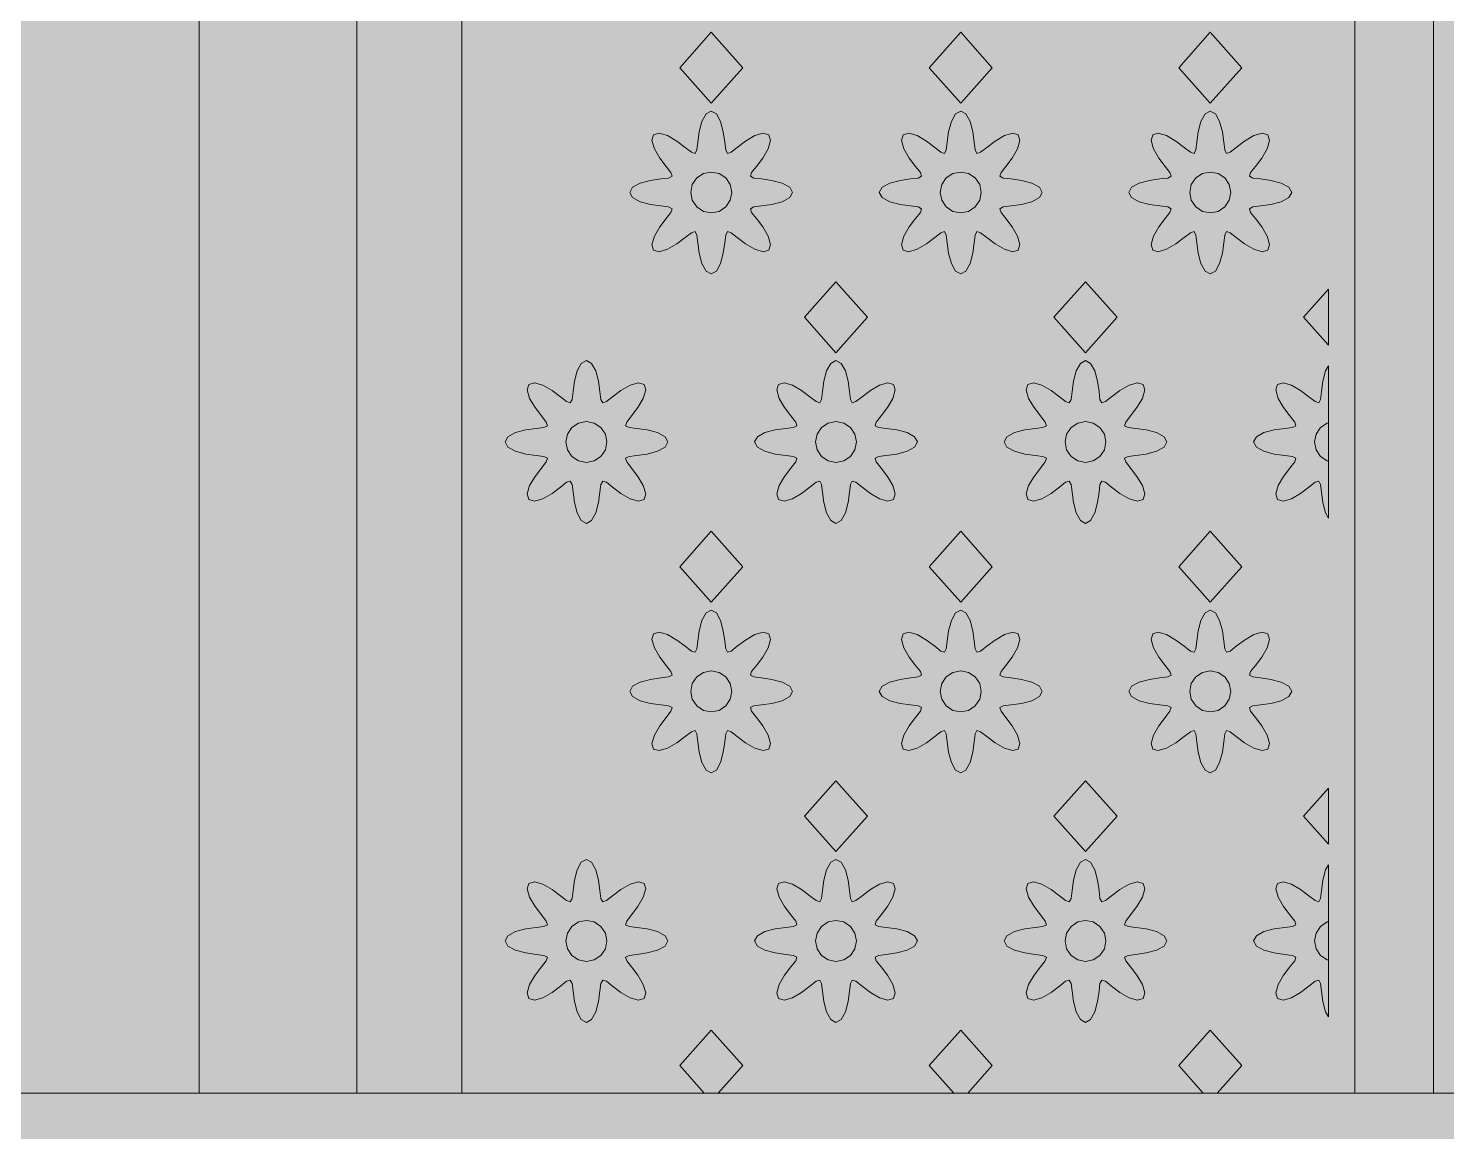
# Model space of a CAD drawing. Header units: millimetres. Extents: x -2000 to 16000, y -1200 to 12411.
# Drawn here: x 8695 to 9519, y 4451 to 5092 of the extents above; entities that cross this region are included whole.
import ezdxf

# ---------------------------------------------------------------- set-up
doc = ezdxf.new("R2010")
doc.units = ezdxf.units.MM
for name, color, linetype, lineweight, true_color in [('00_WHITE_BACKGROUND', 7, 'Continuous', 18, 0xffffff), ('01_STRUCTURE', 7, 'Continuous', 18, 0x000000), ('03_FRAMES_DOORS', 7, 'Continuous', 18, 0x000000), ('06_ORNAMENT', 7, 'Continuous', 18, 0x000000)]:
    doc.layers.add(name, color=color, linetype=linetype, lineweight=lineweight, true_color=true_color)

msp = doc.modelspace()

# ---------------------------------------------------------------- linework, layer by layer
at = {"layer": '00_WHITE_BACKGROUND', "lineweight": 18, "true_color": 0xffffff}
msp.add_solid([(-2000, -1200), (16000, -1200), (-2000, 12410.687), (16000, 12410.687)], dxfattribs=at)
at = {"layer": '01_STRUCTURE', "color": 7, "lineweight": 18, "true_color": 0x000000}
msp.add_lwpolyline([(8687.0229, 3618.3206), (8687.0229, 4473.2824), (8793.8931, 4473.2824)], dxfattribs=at)
at = {"layer": '03_FRAMES_DOORS', "color": 7, "lineweight": 18, "true_color": 0x000000}
for points in [[(9511.4504, 4473.2824), (9511.4504, 5496.1832), (9465.6489, 5496.1832), (9465.6489, 4473.2824)], [(8885.4962, 4473.2824), (8793.8931, 4473.2824), (8793.8931, 5358.7786), (8796.4427, 5382.3511), (8803.8473, 5405.0076)], [(9130.4427, 5404.5496), (9104.3359, 5391.4656), (9078.0458, 5376.7939), (9053.3588, 5361.2672), (9030.5496, 5344.9008), (9009.9084, 5327.6641), (8991.6947, 5309.5878), (8976.1679, 5290.6412), (8963.6336, 5270.8244), (8954.3359, 5250.1374), (8948.5496, 5228.5649), (8946.5649, 5206.1069), (8946.5649, 4473.2824)], [(8885.4962, 5267.1756), (8885.4962, 4473.2824)], [(8885.4962, 4473.2824), (8946.5649, 4473.2824)], [(8946.5649, 4473.2824), (9087.5725, 4473.2824), (9095.6336, 4473.2824), (9232.6107, 4473.2824), (9240.6718, 4473.2824), (9377.6489, 4473.2824), (9385.7099, 4473.2824), (9465.6489, 4473.2824)], [(9465.6489, 4473.2824), (9511.4504, 4473.2824)], [(9511.4504, 4473.2824), (9526.7176, 4473.2824), (9530.7481, 4473.2824), (9667.7252, 4473.2824), (9675.7863, 4473.2824), (9812.7634, 4473.2824), (9820.8244, 4473.2824), (9957.8015, 4473.2824), (9965.8626, 4473.2824), (10030.5344, 4473.2824)]]:
    msp.add_lwpolyline(points, dxfattribs=at)
at = {"layer": '06_ORNAMENT', "color": 7, "lineweight": 18, "true_color": 0x000000}
for points in [[(9073.2824, 5069.5115), (9091.6031, 5048.9008), (9109.9237, 5069.5115), (9091.6031, 5090.1221)], [(9218.3206, 5069.5115), (9236.6412, 5048.9008), (9254.9618, 5069.5115), (9236.6412, 5090.1221)], [(9363.3588, 5069.5115), (9381.6794, 5048.9008), (9400, 5069.5115), (9381.6794, 5090.1221)], [(9044.2748, 4996.9924), (9045.8931, 4994), (9050.3053, 4991.5573), (9056.3206, 4989.9847), (9062.3511, 4989.1603), (9066.855, 4988.5954), (9068.8702, 4987.5725), (9068.1679, 4985.4351), (9065.374, 4981.8473), (9061.6947, 4977.0076), (9058.5649, 4971.6489), (9057.1603, 4966.7939), (9058.1374, 4963.5267), (9061.4046, 4962.5649), (9066.2443, 4963.9542), (9071.6183, 4967.084), (9076.458, 4970.7634), (9080.0458, 4973.5573), (9082.1832, 4974.2595), (9083.2061, 4972.2595), (9083.771, 4967.7405), (9084.5802, 4961.7252), (9086.1679, 4955.7099), (9088.6107, 4951.2824), (9091.6031, 4949.6641), (9094.5954, 4951.2824), (9097.0382, 4955.7099), (9098.626, 4961.7252), (9099.4504, 4967.7405), (9100, 4972.2595), (9101.0229, 4974.2595), (9103.1603, 4973.5573), (9106.7481, 4970.7634), (9111.5878, 4967.084), (9116.9618, 4963.9542), (9121.8015, 4962.5649), (9125.0687, 4963.5267), (9126.0458, 4966.7939), (9124.6412, 4971.6489), (9121.5115, 4977.0076), (9117.8321, 4981.8473), (9115.0382, 4985.4351), (9114.3359, 4987.5725), (9116.3511, 4988.5954), (9120.855, 4989.1603), (9126.8855, 4989.9847), (9132.9008, 4991.5573), (9137.313, 4994), (9138.9313, 4996.9924), (9137.313, 5000), (9132.9008, 5002.4275), (9126.8855, 5004.0153), (9120.855, 5004.8397), (9116.3511, 5005.4046), (9114.3359, 5006.4122), (9115.0382, 5008.5496), (9117.8321, 5012.1374), (9121.5115, 5016.9771), (9124.6412, 5022.3511), (9126.0458, 5027.2061), (9125.0687, 5030.458), (9121.8015, 5031.4351), (9116.9618, 5030.0458), (9111.5878, 5026.9008), (9106.7481, 5023.2366), (9103.1603, 5020.4427), (9101.0229, 5019.7405), (9100, 5021.7405), (9099.4504, 5026.2595), (9098.626, 5032.2748), (9097.0382, 5038.2901), (9094.5954, 5042.7023), (9091.6031, 5044.3206), (9088.6107, 5042.7023), (9086.1679, 5038.2901), (9084.5802, 5032.2748), (9083.771, 5026.2595), (9083.2061, 5021.7405), (9082.1832, 5019.7405), (9080.0458, 5020.4427), (9076.458, 5023.2366), (9071.6183, 5026.9008), (9066.2443, 5030.0458), (9061.4046, 5031.4351), (9058.1374, 5030.458), (9057.1603, 5027.2061), (9058.5649, 5022.3511), (9061.6947, 5016.9771), (9065.374, 5012.1374), (9068.1679, 5008.5496), (9068.8702, 5006.4122), (9066.855, 5005.4046), (9062.3511, 5004.8397), (9056.3206, 5004.0153), (9050.3053, 5002.4275), (9045.8931, 5000)], [(9189.313, 4996.9924), (9190.9313, 4994), (9195.3435, 4991.5573), (9201.3588, 4989.9847), (9207.3893, 4989.1603), (9211.8931, 4988.5954), (9213.9084, 4987.5725), (9213.2061, 4985.4351), (9210.4122, 4981.8473), (9206.7328, 4977.0076), (9203.6031, 4971.6489), (9202.1985, 4966.7939), (9203.1756, 4963.5267), (9206.4427, 4962.5649), (9211.2824, 4963.9542), (9216.6565, 4967.084), (9221.4962, 4970.7634), (9225.084, 4973.5573), (9227.2214, 4974.2595), (9228.2443, 4972.2595), (9228.8092, 4967.7405), (9229.6183, 4961.7252), (9231.2061, 4955.7099), (9233.6489, 4951.2824), (9236.6412, 4949.6641), (9239.6336, 4951.2824), (9242.0763, 4955.7099), (9243.6641, 4961.7252), (9244.4885, 4967.7405), (9245.0382, 4972.2595), (9246.0611, 4974.2595), (9248.1985, 4973.5573), (9251.7863, 4970.7634), (9256.626, 4967.084), (9262, 4963.9542), (9266.8397, 4962.5649), (9270.1069, 4963.5267), (9271.084, 4966.7939), (9269.6794, 4971.6489), (9266.5496, 4977.0076), (9262.8702, 4981.8473), (9260.0763, 4985.4351), (9259.374, 4987.5725), (9261.3893, 4988.5954), (9265.8931, 4989.1603), (9271.9237, 4989.9847), (9277.9389, 4991.5573), (9282.3511, 4994), (9283.9695, 4996.9924), (9282.3511, 5000), (9277.9389, 5002.4275), (9271.9237, 5004.0153), (9265.8931, 5004.8397), (9261.3893, 5005.4046), (9259.374, 5006.4122), (9260.0763, 5008.5496), (9262.8702, 5012.1374), (9266.5496, 5016.9771), (9269.6794, 5022.3511), (9271.084, 5027.2061), (9270.1069, 5030.458), (9266.8397, 5031.4351), (9262, 5030.0458), (9256.626, 5026.9008), (9251.7863, 5023.2366), (9248.1985, 5020.4427), (9246.0611, 5019.7405), (9245.0382, 5021.7405), (9244.4885, 5026.2595), (9243.6641, 5032.2748), (9242.0763, 5038.2901), (9239.6336, 5042.7023), (9236.6412, 5044.3206), (9233.6489, 5042.7023), (9231.2061, 5038.2901), (9229.6183, 5032.2748), (9228.8092, 5026.2595), (9228.2443, 5021.7405), (9227.2214, 5019.7405), (9225.084, 5020.4427), (9221.4962, 5023.2366), (9216.6565, 5026.9008), (9211.2824, 5030.0458), (9206.4427, 5031.4351), (9203.1756, 5030.458), (9202.1985, 5027.2061), (9203.6031, 5022.3511), (9206.7328, 5016.9771), (9210.4122, 5012.1374), (9213.2061, 5008.5496), (9213.9084, 5006.4122), (9211.8931, 5005.4046), (9207.3893, 5004.8397), (9201.3588, 5004.0153), (9195.3435, 5002.4275), (9190.9313, 5000)], [(9334.3511, 4996.9924), (9335.9695, 4994), (9340.3817, 4991.5573), (9346.3969, 4989.9847), (9352.4275, 4989.1603), (9356.9313, 4988.5954), (9358.9466, 4987.5725), (9358.2443, 4985.4351), (9355.4504, 4981.8473), (9351.771, 4977.0076), (9348.6412, 4971.6489), (9347.2366, 4966.7939), (9348.2137, 4963.5267), (9351.4809, 4962.5649), (9356.3206, 4963.9542), (9361.6947, 4967.084), (9366.5344, 4970.7634), (9370.1221, 4973.5573), (9372.2595, 4974.2595), (9373.2824, 4972.2595), (9373.8473, 4967.7405), (9374.6565, 4961.7252), (9376.2443, 4955.7099), (9378.687, 4951.2824), (9381.6794, 4949.6641), (9384.6718, 4951.2824), (9387.1145, 4955.7099), (9388.7023, 4961.7252), (9389.5267, 4967.7405), (9390.0763, 4972.2595), (9391.0992, 4974.2595), (9393.2366, 4973.5573), (9396.8244, 4970.7634), (9401.6641, 4967.084), (9407.0382, 4963.9542), (9411.8779, 4962.5649), (9415.145, 4963.5267), (9416.1221, 4966.7939), (9414.7176, 4971.6489), (9411.5878, 4977.0076), (9407.9084, 4981.8473), (9405.1145, 4985.4351), (9404.4122, 4987.5725), (9406.4275, 4988.5954), (9410.9313, 4989.1603), (9416.9618, 4989.9847), (9422.9771, 4991.5573), (9427.3893, 4994), (9429.0076, 4996.9924), (9427.3893, 5000), (9422.9771, 5002.4275), (9416.9618, 5004.0153), (9410.9313, 5004.8397), (9406.4275, 5005.4046), (9404.4122, 5006.4122), (9405.1145, 5008.5496), (9407.9084, 5012.1374), (9411.5878, 5016.9771), (9414.7176, 5022.3511), (9416.1221, 5027.2061), (9415.145, 5030.458), (9411.8779, 5031.4351), (9407.0382, 5030.0458), (9401.6641, 5026.9008), (9396.8244, 5023.2366), (9393.2366, 5020.4427), (9391.0992, 5019.7405), (9390.0763, 5021.7405), (9389.5267, 5026.2595), (9388.7023, 5032.2748), (9387.1145, 5038.2901), (9384.6718, 5042.7023), (9381.6794, 5044.3206), (9378.687, 5042.7023), (9376.2443, 5038.2901), (9374.6565, 5032.2748), (9373.8473, 5026.2595), (9373.2824, 5021.7405), (9372.2595, 5019.7405), (9370.1221, 5020.4427), (9366.5344, 5023.2366), (9361.6947, 5026.9008), (9356.3206, 5030.0458), (9351.4809, 5031.4351), (9348.2137, 5030.458), (9347.2366, 5027.2061), (9348.6412, 5022.3511), (9351.771, 5016.9771), (9355.4504, 5012.1374), (9358.2443, 5008.5496), (9358.9466, 5006.4122), (9356.9313, 5005.4046), (9352.4275, 5004.8397), (9346.3969, 5004.0153), (9340.3817, 5002.4275), (9335.9695, 5000)], [(9079.6947, 4996.9924), (9080.5954, 4992.4427), (9083.1756, 4988.5802), (9087.0534, 4986), (9091.6031, 4985.084), (9096.1527, 4986), (9100.0305, 4988.5802), (9102.6107, 4992.4427), (9103.5115, 4996.9924), (9102.6107, 5001.5573), (9100.0305, 5005.4198), (9096.1527, 5008), (9091.6031, 5008.9008), (9087.0534, 5008), (9083.1756, 5005.4198), (9080.5954, 5001.5573)], [(9224.7328, 4996.9924), (9225.6336, 4992.4427), (9228.2137, 4988.5802), (9232.0916, 4986), (9236.6412, 4985.084), (9241.1908, 4986), (9245.0687, 4988.5802), (9247.6489, 4992.4427), (9248.5496, 4996.9924), (9247.6489, 5001.5573), (9245.0687, 5005.4198), (9241.1908, 5008), (9236.6412, 5008.9008), (9232.0916, 5008), (9228.2137, 5005.4198), (9225.6336, 5001.5573)], [(9369.771, 4996.9924), (9370.6718, 4992.4427), (9373.2519, 4988.5802), (9377.1298, 4986), (9381.6794, 4985.084), (9386.229, 4986), (9390.1069, 4988.5802), (9392.687, 4992.4427), (9393.5878, 4996.9924), (9392.687, 5001.5573), (9390.1069, 5005.4198), (9386.229, 5008), (9381.6794, 5008.9008), (9377.1298, 5008), (9373.2519, 5005.4198), (9370.6718, 5001.5573)], [(9145.8015, 4924.4733), (9164.1221, 4903.8626), (9182.4427, 4924.4733), (9164.1221, 4945.084)], [(9290.8397, 4924.4733), (9309.1603, 4903.8626), (9327.4809, 4924.4733), (9309.1603, 4945.084)], [(9435.8779, 4924.4733), (9450.3817, 4908.1679), (9450.3817, 4940.7939)], [(8971.7557, 4851.9542), (8973.374, 4848.9618), (8977.7863, 4846.5191), (8983.8015, 4844.9466), (8989.8321, 4844.1221), (8994.3359, 4843.5573), (8996.3511, 4842.5344), (8995.6489, 4840.3969), (8992.855, 4836.8092), (8989.1756, 4831.9695), (8986.0458, 4826.6107), (8984.6412, 4821.7557), (8985.6183, 4818.4885), (8988.8855, 4817.5267), (8993.7252, 4818.916), (8999.0992, 4822.0458), (9003.9389, 4825.7252), (9007.5267, 4828.5191), (9009.6641, 4829.2214), (9010.687, 4827.2214), (9011.2519, 4822.7023), (9012.0611, 4816.687), (9013.6489, 4810.6718), (9016.0916, 4806.2443), (9019.084, 4804.626), (9022.0763, 4806.2443), (9024.5191, 4810.6718), (9026.1069, 4816.687), (9026.9313, 4822.7023), (9027.4809, 4827.2214), (9028.5038, 4829.2214), (9030.6412, 4828.5191), (9034.229, 4825.7252), (9039.0687, 4822.0458), (9044.4427, 4818.916), (9049.2824, 4817.5267), (9052.5496, 4818.4885), (9053.5267, 4821.7557), (9052.1221, 4826.6107), (9048.9924, 4831.9695), (9045.313, 4836.8092), (9042.5191, 4840.3969), (9041.8168, 4842.5344), (9043.8321, 4843.5573), (9048.3359, 4844.1221), (9054.3664, 4844.9466), (9060.3817, 4846.5191), (9064.7939, 4848.9618), (9066.4122, 4851.9542), (9064.7939, 4854.9618), (9060.3817, 4857.3893), (9054.3664, 4858.9771), (9048.3359, 4859.8015), (9043.8321, 4860.3664), (9041.8168, 4861.374), (9042.5191, 4863.5115), (9045.313, 4867.0992), (9048.9924, 4871.9389), (9052.1221, 4877.313), (9053.5267, 4882.1679), (9052.5496, 4885.4198), (9049.2824, 4886.3969), (9044.4427, 4885.0076), (9039.0687, 4881.8626), (9034.229, 4878.1985), (9030.6412, 4875.4046), (9028.5038, 4874.7023), (9027.4809, 4876.7023), (9026.9313, 4881.2214), (9026.1069, 4887.2366), (9024.5191, 4893.2519), (9022.0763, 4897.6641), (9019.084, 4899.2824), (9016.0916, 4897.6641), (9013.6489, 4893.2519), (9012.0611, 4887.2366), (9011.2519, 4881.2214), (9010.687, 4876.7023), (9009.6641, 4874.7023), (9007.5267, 4875.4046), (9003.9389, 4878.1985), (8999.0992, 4881.8626), (8993.7252, 4885.0076), (8988.8855, 4886.3969), (8985.6183, 4885.4198), (8984.6412, 4882.1679), (8986.0458, 4877.313), (8989.1756, 4871.9389), (8992.855, 4867.0992), (8995.6489, 4863.5115), (8996.3511, 4861.374), (8994.3359, 4860.3664), (8989.8321, 4859.8015), (8983.8015, 4858.9771), (8977.7863, 4857.3893), (8973.374, 4854.9618)], [(9116.7939, 4851.9542), (9118.4122, 4848.9618), (9122.8244, 4846.5191), (9128.8397, 4844.9466), (9134.8702, 4844.1221), (9139.374, 4843.5573), (9141.3893, 4842.5344), (9140.687, 4840.3969), (9137.8931, 4836.8092), (9134.2137, 4831.9695), (9131.084, 4826.6107), (9129.6794, 4821.7557), (9130.6565, 4818.4885), (9133.9237, 4817.5267), (9138.7634, 4818.916), (9144.1374, 4822.0458), (9148.9771, 4825.7252), (9152.5649, 4828.5191), (9154.7023, 4829.2214), (9155.7252, 4827.2214), (9156.2901, 4822.7023), (9157.0992, 4816.687), (9158.687, 4810.6718), (9161.1298, 4806.2443), (9164.1221, 4804.626), (9167.1145, 4806.2443), (9169.5573, 4810.6718), (9171.145, 4816.687), (9171.9695, 4822.7023), (9172.5191, 4827.2214), (9173.542, 4829.2214), (9175.6794, 4828.5191), (9179.2672, 4825.7252), (9184.1069, 4822.0458), (9189.4809, 4818.916), (9194.3206, 4817.5267), (9197.5878, 4818.4885), (9198.5649, 4821.7557), (9197.1603, 4826.6107), (9194.0305, 4831.9695), (9190.3511, 4836.8092), (9187.5573, 4840.3969), (9186.855, 4842.5344), (9188.8702, 4843.5573), (9193.374, 4844.1221), (9199.4046, 4844.9466), (9205.4198, 4846.5191), (9209.8321, 4848.9618), (9211.4504, 4851.9542), (9209.8321, 4854.9618), (9205.4198, 4857.3893), (9199.4046, 4858.9771), (9193.374, 4859.8015), (9188.8702, 4860.3664), (9186.855, 4861.374), (9187.5573, 4863.5115), (9190.3511, 4867.0992), (9194.0305, 4871.9389), (9197.1603, 4877.313), (9198.5649, 4882.1679), (9197.5878, 4885.4198), (9194.3206, 4886.3969), (9189.4809, 4885.0076), (9184.1069, 4881.8626), (9179.2672, 4878.1985), (9175.6794, 4875.4046), (9173.542, 4874.7023), (9172.5191, 4876.7023), (9171.9695, 4881.2214), (9171.145, 4887.2366), (9169.5573, 4893.2519), (9167.1145, 4897.6641), (9164.1221, 4899.2824), (9161.1298, 4897.6641), (9158.687, 4893.2519), (9157.0992, 4887.2366), (9156.2901, 4881.2214), (9155.7252, 4876.7023), (9154.7023, 4874.7023), (9152.5649, 4875.4046), (9148.9771, 4878.1985), (9144.1374, 4881.8626), (9138.7634, 4885.0076), (9133.9237, 4886.3969), (9130.6565, 4885.4198), (9129.6794, 4882.1679), (9131.084, 4877.313), (9134.2137, 4871.9389), (9137.8931, 4867.0992), (9140.687, 4863.5115), (9141.3893, 4861.374), (9139.374, 4860.3664), (9134.8702, 4859.8015), (9128.8397, 4858.9771), (9122.8244, 4857.3893), (9118.4122, 4854.9618)], [(9261.8321, 4851.9542), (9263.4504, 4848.9618), (9267.8626, 4846.5191), (9273.8779, 4844.9466), (9279.9084, 4844.1221), (9284.4122, 4843.5573), (9286.4275, 4842.5344), (9285.7252, 4840.3969), (9282.9313, 4836.8092), (9279.2519, 4831.9695), (9276.1221, 4826.6107), (9274.7176, 4821.7557), (9275.6947, 4818.4885), (9278.9618, 4817.5267), (9283.8015, 4818.916), (9289.1756, 4822.0458), (9294.0153, 4825.7252), (9297.6031, 4828.5191), (9299.7405, 4829.2214), (9300.7634, 4827.2214), (9301.3282, 4822.7023), (9302.1374, 4816.687), (9303.7252, 4810.6718), (9306.1679, 4806.2443), (9309.1603, 4804.626), (9312.1527, 4806.2443), (9314.5954, 4810.6718), (9316.1832, 4816.687), (9317.0076, 4822.7023), (9317.5573, 4827.2214), (9318.5802, 4829.2214), (9320.7176, 4828.5191), (9324.3053, 4825.7252), (9329.145, 4822.0458), (9334.5191, 4818.916), (9339.3588, 4817.5267), (9342.626, 4818.4885), (9343.6031, 4821.7557), (9342.1985, 4826.6107), (9339.0687, 4831.9695), (9335.3893, 4836.8092), (9332.5954, 4840.3969), (9331.8931, 4842.5344), (9333.9084, 4843.5573), (9338.4122, 4844.1221), (9344.4427, 4844.9466), (9350.458, 4846.5191), (9354.8702, 4848.9618), (9356.4885, 4851.9542), (9354.8702, 4854.9618), (9350.458, 4857.3893), (9344.4427, 4858.9771), (9338.4122, 4859.8015), (9333.9084, 4860.3664), (9331.8931, 4861.374), (9332.5954, 4863.5115), (9335.3893, 4867.0992), (9339.0687, 4871.9389), (9342.1985, 4877.313), (9343.6031, 4882.1679), (9342.626, 4885.4198), (9339.3588, 4886.3969), (9334.5191, 4885.0076), (9329.145, 4881.8626), (9324.3053, 4878.1985), (9320.7176, 4875.4046), (9318.5802, 4874.7023), (9317.5573, 4876.7023), (9317.0076, 4881.2214), (9316.1832, 4887.2366), (9314.5954, 4893.2519), (9312.1527, 4897.6641), (9309.1603, 4899.2824), (9306.1679, 4897.6641), (9303.7252, 4893.2519), (9302.1374, 4887.2366), (9301.3282, 4881.2214), (9300.7634, 4876.7023), (9299.7405, 4874.7023), (9297.6031, 4875.4046), (9294.0153, 4878.1985), (9289.1756, 4881.8626), (9283.8015, 4885.0076), (9278.9618, 4886.3969), (9275.6947, 4885.4198), (9274.7176, 4882.1679), (9276.1221, 4877.313), (9279.2519, 4871.9389), (9282.9313, 4867.0992), (9285.7252, 4863.5115), (9286.4275, 4861.374), (9284.4122, 4860.3664), (9279.9084, 4859.8015), (9273.8779, 4858.9771), (9267.8626, 4857.3893), (9263.4504, 4854.9618)], [(9007.1756, 4851.9542), (9008.0763, 4847.4046), (9010.6565, 4843.542), (9014.5344, 4840.9618), (9019.084, 4840.0458), (9023.6336, 4840.9618), (9027.5115, 4843.542), (9030.0916, 4847.4046), (9030.9924, 4851.9542), (9030.0916, 4856.5191), (9027.5115, 4860.3817), (9023.6336, 4862.9618), (9019.084, 4863.8626), (9014.5344, 4862.9618), (9010.6565, 4860.3817), (9008.0763, 4856.5191)], [(9152.2137, 4851.9542), (9153.1145, 4847.4046), (9155.6947, 4843.542), (9159.5725, 4840.9618), (9164.1221, 4840.0458), (9168.6718, 4840.9618), (9172.5496, 4843.542), (9175.1298, 4847.4046), (9176.0305, 4851.9542), (9175.1298, 4856.5191), (9172.5496, 4860.3817), (9168.6718, 4862.9618), (9164.1221, 4863.8626), (9159.5725, 4862.9618), (9155.6947, 4860.3817), (9153.1145, 4856.5191)], [(9297.2519, 4851.9542), (9298.1527, 4847.4046), (9300.7328, 4843.542), (9304.6107, 4840.9618), (9309.1603, 4840.0458), (9313.7099, 4840.9618), (9317.5878, 4843.542), (9320.1679, 4847.4046), (9321.0687, 4851.9542), (9320.1679, 4856.5191), (9317.5878, 4860.3817), (9313.7099, 4862.9618), (9309.1603, 4863.8626), (9304.6107, 4862.9618), (9300.7328, 4860.3817), (9298.1527, 4856.5191)], [(9073.2824, 4779.4351), (9091.6031, 4758.8244), (9109.9237, 4779.4351), (9091.6031, 4800.0458)], [(9218.3206, 4779.4351), (9236.6412, 4758.8244), (9254.9618, 4779.4351), (9236.6412, 4800.0458)], [(9363.3588, 4779.4351), (9381.6794, 4758.8244), (9400, 4779.4351), (9381.6794, 4800.0458)], [(9044.2748, 4706.916), (9045.8931, 4703.9237), (9050.3053, 4701.4809), (9056.3206, 4699.9084), (9062.3511, 4699.084), (9066.855, 4698.5191), (9068.8702, 4697.4962), (9068.1679, 4695.3588), (9065.374, 4691.771), (9061.6947, 4686.9313), (9058.5649, 4681.5725), (9057.1603, 4676.7176), (9058.1374, 4673.4504), (9061.4046, 4672.4885), (9066.2443, 4673.8779), (9071.6183, 4677.0076), (9076.458, 4680.687), (9080.0458, 4683.4809), (9082.1832, 4684.1832), (9083.2061, 4682.1832), (9083.771, 4677.6641), (9084.5802, 4671.6489), (9086.1679, 4665.6336), (9088.6107, 4661.2061), (9091.6031, 4659.5878), (9094.5954, 4661.2061), (9097.0382, 4665.6336), (9098.626, 4671.6489), (9099.4504, 4677.6641), (9100, 4682.1832), (9101.0229, 4684.1832), (9103.1603, 4683.4809), (9106.7481, 4680.687), (9111.5878, 4677.0076), (9116.9618, 4673.8779), (9121.8015, 4672.4885), (9125.0687, 4673.4504), (9126.0458, 4676.7176), (9124.6412, 4681.5725), (9121.5115, 4686.9313), (9117.8321, 4691.771), (9115.0382, 4695.3588), (9114.3359, 4697.4962), (9116.3511, 4698.5191), (9120.855, 4699.084), (9126.8855, 4699.9084), (9132.9008, 4701.4809), (9137.313, 4703.9237), (9138.9313, 4706.916), (9137.313, 4709.9237), (9132.9008, 4712.3511), (9126.8855, 4713.9389), (9120.855, 4714.7634), (9116.3511, 4715.3282), (9114.3359, 4716.3359), (9115.0382, 4718.4733), (9117.8321, 4722.0611), (9121.5115, 4726.9008), (9124.6412, 4732.2748), (9126.0458, 4737.1298), (9125.0687, 4740.3817), (9121.8015, 4741.3588), (9116.9618, 4739.9695), (9111.5878, 4736.8244), (9106.7481, 4733.1603), (9103.1603, 4730.3664), (9101.0229, 4729.6641), (9100, 4731.6641), (9099.4504, 4736.1832), (9098.626, 4742.1985), (9097.0382, 4748.2137), (9094.5954, 4752.626), (9091.6031, 4754.2443), (9088.6107, 4752.626), (9086.1679, 4748.2137), (9084.5802, 4742.1985), (9083.771, 4736.1832), (9083.2061, 4731.6641), (9082.1832, 4729.6641), (9080.0458, 4730.3664), (9076.458, 4733.1603), (9071.6183, 4736.8244), (9066.2443, 4739.9695), (9061.4046, 4741.3588), (9058.1374, 4740.3817), (9057.1603, 4737.1298), (9058.5649, 4732.2748), (9061.6947, 4726.9008), (9065.374, 4722.0611), (9068.1679, 4718.4733), (9068.8702, 4716.3359), (9066.855, 4715.3282), (9062.3511, 4714.7634), (9056.3206, 4713.9389), (9050.3053, 4712.3511), (9045.8931, 4709.9237)], [(9189.313, 4706.916), (9190.9313, 4703.9237), (9195.3435, 4701.4809), (9201.3588, 4699.9084), (9207.3893, 4699.084), (9211.8931, 4698.5191), (9213.9084, 4697.4962), (9213.2061, 4695.3588), (9210.4122, 4691.771), (9206.7328, 4686.9313), (9203.6031, 4681.5725), (9202.1985, 4676.7176), (9203.1756, 4673.4504), (9206.4427, 4672.4885), (9211.2824, 4673.8779), (9216.6565, 4677.0076), (9221.4962, 4680.687), (9225.084, 4683.4809), (9227.2214, 4684.1832), (9228.2443, 4682.1832), (9228.8092, 4677.6641), (9229.6183, 4671.6489), (9231.2061, 4665.6336), (9233.6489, 4661.2061), (9236.6412, 4659.5878), (9239.6336, 4661.2061), (9242.0763, 4665.6336), (9243.6641, 4671.6489), (9244.4885, 4677.6641), (9245.0382, 4682.1832), (9246.0611, 4684.1832), (9248.1985, 4683.4809), (9251.7863, 4680.687), (9256.626, 4677.0076), (9262, 4673.8779), (9266.8397, 4672.4885), (9270.1069, 4673.4504), (9271.084, 4676.7176), (9269.6794, 4681.5725), (9266.5496, 4686.9313), (9262.8702, 4691.771), (9260.0763, 4695.3588), (9259.374, 4697.4962), (9261.3893, 4698.5191), (9265.8931, 4699.084), (9271.9237, 4699.9084), (9277.9389, 4701.4809), (9282.3511, 4703.9237), (9283.9695, 4706.916), (9282.3511, 4709.9237), (9277.9389, 4712.3511), (9271.9237, 4713.9389), (9265.8931, 4714.7634), (9261.3893, 4715.3282), (9259.374, 4716.3359), (9260.0763, 4718.4733), (9262.8702, 4722.0611), (9266.5496, 4726.9008), (9269.6794, 4732.2748), (9271.084, 4737.1298), (9270.1069, 4740.3817), (9266.8397, 4741.3588), (9262, 4739.9695), (9256.626, 4736.8244), (9251.7863, 4733.1603), (9248.1985, 4730.3664), (9246.0611, 4729.6641), (9245.0382, 4731.6641), (9244.4885, 4736.1832), (9243.6641, 4742.1985), (9242.0763, 4748.2137), (9239.6336, 4752.626), (9236.6412, 4754.2443), (9233.6489, 4752.626), (9231.2061, 4748.2137), (9229.6183, 4742.1985), (9228.8092, 4736.1832), (9228.2443, 4731.6641), (9227.2214, 4729.6641), (9225.084, 4730.3664), (9221.4962, 4733.1603), (9216.6565, 4736.8244), (9211.2824, 4739.9695), (9206.4427, 4741.3588), (9203.1756, 4740.3817), (9202.1985, 4737.1298), (9203.6031, 4732.2748), (9206.7328, 4726.9008), (9210.4122, 4722.0611), (9213.2061, 4718.4733), (9213.9084, 4716.3359), (9211.8931, 4715.3282), (9207.3893, 4714.7634), (9201.3588, 4713.9389), (9195.3435, 4712.3511), (9190.9313, 4709.9237)], [(9334.3511, 4706.916), (9335.9695, 4703.9237), (9340.3817, 4701.4809), (9346.3969, 4699.9084), (9352.4275, 4699.084), (9356.9313, 4698.5191), (9358.9466, 4697.4962), (9358.2443, 4695.3588), (9355.4504, 4691.771), (9351.771, 4686.9313), (9348.6412, 4681.5725), (9347.2366, 4676.7176), (9348.2137, 4673.4504), (9351.4809, 4672.4885), (9356.3206, 4673.8779), (9361.6947, 4677.0076), (9366.5344, 4680.687), (9370.1221, 4683.4809), (9372.2595, 4684.1832), (9373.2824, 4682.1832), (9373.8473, 4677.6641), (9374.6565, 4671.6489), (9376.2443, 4665.6336), (9378.687, 4661.2061), (9381.6794, 4659.5878), (9384.6718, 4661.2061), (9387.1145, 4665.6336), (9388.7023, 4671.6489), (9389.5267, 4677.6641), (9390.0763, 4682.1832), (9391.0992, 4684.1832), (9393.2366, 4683.4809), (9396.8244, 4680.687), (9401.6641, 4677.0076), (9407.0382, 4673.8779), (9411.8779, 4672.4885), (9415.145, 4673.4504), (9416.1221, 4676.7176), (9414.7176, 4681.5725), (9411.5878, 4686.9313), (9407.9084, 4691.771), (9405.1145, 4695.3588), (9404.4122, 4697.4962), (9406.4275, 4698.5191), (9410.9313, 4699.084), (9416.9618, 4699.9084), (9422.9771, 4701.4809), (9427.3893, 4703.9237), (9429.0076, 4706.916), (9427.3893, 4709.9237), (9422.9771, 4712.3511), (9416.9618, 4713.9389), (9410.9313, 4714.7634), (9406.4275, 4715.3282), (9404.4122, 4716.3359), (9405.1145, 4718.4733), (9407.9084, 4722.0611), (9411.5878, 4726.9008), (9414.7176, 4732.2748), (9416.1221, 4737.1298), (9415.145, 4740.3817), (9411.8779, 4741.3588), (9407.0382, 4739.9695), (9401.6641, 4736.8244), (9396.8244, 4733.1603), (9393.2366, 4730.3664), (9391.0992, 4729.6641), (9390.0763, 4731.6641), (9389.5267, 4736.1832), (9388.7023, 4742.1985), (9387.1145, 4748.2137), (9384.6718, 4752.626), (9381.6794, 4754.2443), (9378.687, 4752.626), (9376.2443, 4748.2137), (9374.6565, 4742.1985), (9373.8473, 4736.1832), (9373.2824, 4731.6641), (9372.2595, 4729.6641), (9370.1221, 4730.3664), (9366.5344, 4733.1603), (9361.6947, 4736.8244), (9356.3206, 4739.9695), (9351.4809, 4741.3588), (9348.2137, 4740.3817), (9347.2366, 4737.1298), (9348.6412, 4732.2748), (9351.771, 4726.9008), (9355.4504, 4722.0611), (9358.2443, 4718.4733), (9358.9466, 4716.3359), (9356.9313, 4715.3282), (9352.4275, 4714.7634), (9346.3969, 4713.9389), (9340.3817, 4712.3511), (9335.9695, 4709.9237)], [(9079.6947, 4706.916), (9080.5954, 4702.3664), (9083.1756, 4698.5038), (9087.0534, 4695.9237), (9091.6031, 4695.0076), (9096.1527, 4695.9237), (9100.0305, 4698.5038), (9102.6107, 4702.3664), (9103.5115, 4706.916), (9102.6107, 4711.4809), (9100.0305, 4715.3435), (9096.1527, 4717.9237), (9091.6031, 4718.8244), (9087.0534, 4717.9237), (9083.1756, 4715.3435), (9080.5954, 4711.4809)], [(9224.7328, 4706.916), (9225.6336, 4702.3664), (9228.2137, 4698.5038), (9232.0916, 4695.9237), (9236.6412, 4695.0076), (9241.1908, 4695.9237), (9245.0687, 4698.5038), (9247.6489, 4702.3664), (9248.5496, 4706.916), (9247.6489, 4711.4809), (9245.0687, 4715.3435), (9241.1908, 4717.9237), (9236.6412, 4718.8244), (9232.0916, 4717.9237), (9228.2137, 4715.3435), (9225.6336, 4711.4809)], [(9369.771, 4706.916), (9370.6718, 4702.3664), (9373.2519, 4698.5038), (9377.1298, 4695.9237), (9381.6794, 4695.0076), (9386.229, 4695.9237), (9390.1069, 4698.5038), (9392.687, 4702.3664), (9393.5878, 4706.916), (9392.687, 4711.4809), (9390.1069, 4715.3435), (9386.229, 4717.9237), (9381.6794, 4718.8244), (9377.1298, 4717.9237), (9373.2519, 4715.3435), (9370.6718, 4711.4809)], [(9145.8015, 4634.3969), (9164.1221, 4613.7863), (9182.4427, 4634.3969), (9164.1221, 4655.0076)], [(9290.8397, 4634.3969), (9309.1603, 4613.7863), (9327.4809, 4634.3969), (9309.1603, 4655.0076)], [(9435.8779, 4634.3969), (9450.3817, 4618.0916), (9450.3817, 4650.7176)], [(8971.7557, 4561.8779), (8973.374, 4558.8855), (8977.7863, 4556.4427), (8983.8015, 4554.8702), (8989.8321, 4554.0458), (8994.3359, 4553.4809), (8996.3511, 4552.458), (8995.6489, 4550.3206), (8992.855, 4546.7328), (8989.1756, 4541.8931), (8986.0458, 4536.5344), (8984.6412, 4531.6794), (8985.6183, 4528.4122), (8988.8855, 4527.4504), (8993.7252, 4528.8397), (8999.0992, 4531.9695), (9003.9389, 4535.6489), (9007.5267, 4538.4427), (9009.6641, 4539.145), (9010.687, 4537.145), (9011.2519, 4532.626), (9012.0611, 4526.6107), (9013.6489, 4520.5954), (9016.0916, 4516.1679), (9019.084, 4514.5496), (9022.0763, 4516.1679), (9024.5191, 4520.5954), (9026.1069, 4526.6107), (9026.9313, 4532.626), (9027.4809, 4537.145), (9028.5038, 4539.145), (9030.6412, 4538.4427), (9034.229, 4535.6489), (9039.0687, 4531.9695), (9044.4427, 4528.8397), (9049.2824, 4527.4504), (9052.5496, 4528.4122), (9053.5267, 4531.6794), (9052.1221, 4536.5344), (9048.9924, 4541.8931), (9045.313, 4546.7328), (9042.5191, 4550.3206), (9041.8168, 4552.458), (9043.8321, 4553.4809), (9048.3359, 4554.0458), (9054.3664, 4554.8702), (9060.3817, 4556.4427), (9064.7939, 4558.8855), (9066.4122, 4561.8779), (9064.7939, 4564.8855), (9060.3817, 4567.313), (9054.3664, 4568.9008), (9048.3359, 4569.7252), (9043.8321, 4570.2901), (9041.8168, 4571.2977), (9042.5191, 4573.4351), (9045.313, 4577.0229), (9048.9924, 4581.8626), (9052.1221, 4587.2366), (9053.5267, 4592.0916), (9052.5496, 4595.3435), (9049.2824, 4596.3206), (9044.4427, 4594.9313), (9039.0687, 4591.7863), (9034.229, 4588.1221), (9030.6412, 4585.3282), (9028.5038, 4584.626), (9027.4809, 4586.626), (9026.9313, 4591.145), (9026.1069, 4597.1603), (9024.5191, 4603.1756), (9022.0763, 4607.5878), (9019.084, 4609.2061), (9016.0916, 4607.5878), (9013.6489, 4603.1756), (9012.0611, 4597.1603), (9011.2519, 4591.145), (9010.687, 4586.626), (9009.6641, 4584.626), (9007.5267, 4585.3282), (9003.9389, 4588.1221), (8999.0992, 4591.7863), (8993.7252, 4594.9313), (8988.8855, 4596.3206), (8985.6183, 4595.3435), (8984.6412, 4592.0916), (8986.0458, 4587.2366), (8989.1756, 4581.8626), (8992.855, 4577.0229), (8995.6489, 4573.4351), (8996.3511, 4571.2977), (8994.3359, 4570.2901), (8989.8321, 4569.7252), (8983.8015, 4568.9008), (8977.7863, 4567.313), (8973.374, 4564.8855)], [(9116.7939, 4561.8779), (9118.4122, 4558.8855), (9122.8244, 4556.4427), (9128.8397, 4554.8702), (9134.8702, 4554.0458), (9139.374, 4553.4809), (9141.3893, 4552.458), (9140.687, 4550.3206), (9137.8931, 4546.7328), (9134.2137, 4541.8931), (9131.084, 4536.5344), (9129.6794, 4531.6794), (9130.6565, 4528.4122), (9133.9237, 4527.4504), (9138.7634, 4528.8397), (9144.1374, 4531.9695), (9148.9771, 4535.6489), (9152.5649, 4538.4427), (9154.7023, 4539.145), (9155.7252, 4537.145), (9156.2901, 4532.626), (9157.0992, 4526.6107), (9158.687, 4520.5954), (9161.1298, 4516.1679), (9164.1221, 4514.5496), (9167.1145, 4516.1679), (9169.5573, 4520.5954), (9171.145, 4526.6107), (9171.9695, 4532.626), (9172.5191, 4537.145), (9173.542, 4539.145), (9175.6794, 4538.4427), (9179.2672, 4535.6489), (9184.1069, 4531.9695), (9189.4809, 4528.8397), (9194.3206, 4527.4504), (9197.5878, 4528.4122), (9198.5649, 4531.6794), (9197.1603, 4536.5344), (9194.0305, 4541.8931), (9190.3511, 4546.7328), (9187.5573, 4550.3206), (9186.855, 4552.458), (9188.8702, 4553.4809), (9193.374, 4554.0458), (9199.4046, 4554.8702), (9205.4198, 4556.4427), (9209.8321, 4558.8855), (9211.4504, 4561.8779), (9209.8321, 4564.8855), (9205.4198, 4567.313), (9199.4046, 4568.9008), (9193.374, 4569.7252), (9188.8702, 4570.2901), (9186.855, 4571.2977), (9187.5573, 4573.4351), (9190.3511, 4577.0229), (9194.0305, 4581.8626), (9197.1603, 4587.2366), (9198.5649, 4592.0916), (9197.5878, 4595.3435), (9194.3206, 4596.3206), (9189.4809, 4594.9313), (9184.1069, 4591.7863), (9179.2672, 4588.1221), (9175.6794, 4585.3282), (9173.542, 4584.626), (9172.5191, 4586.626), (9171.9695, 4591.145), (9171.145, 4597.1603), (9169.5573, 4603.1756), (9167.1145, 4607.5878), (9164.1221, 4609.2061), (9161.1298, 4607.5878), (9158.687, 4603.1756), (9157.0992, 4597.1603), (9156.2901, 4591.145), (9155.7252, 4586.626), (9154.7023, 4584.626), (9152.5649, 4585.3282), (9148.9771, 4588.1221), (9144.1374, 4591.7863), (9138.7634, 4594.9313), (9133.9237, 4596.3206), (9130.6565, 4595.3435), (9129.6794, 4592.0916), (9131.084, 4587.2366), (9134.2137, 4581.8626), (9137.8931, 4577.0229), (9140.687, 4573.4351), (9141.3893, 4571.2977), (9139.374, 4570.2901), (9134.8702, 4569.7252), (9128.8397, 4568.9008), (9122.8244, 4567.313), (9118.4122, 4564.8855)], [(9261.8321, 4561.8779), (9263.4504, 4558.8855), (9267.8626, 4556.4427), (9273.8779, 4554.8702), (9279.9084, 4554.0458), (9284.4122, 4553.4809), (9286.4275, 4552.458), (9285.7252, 4550.3206), (9282.9313, 4546.7328), (9279.2519, 4541.8931), (9276.1221, 4536.5344), (9274.7176, 4531.6794), (9275.6947, 4528.4122), (9278.9618, 4527.4504), (9283.8015, 4528.8397), (9289.1756, 4531.9695), (9294.0153, 4535.6489), (9297.6031, 4538.4427), (9299.7405, 4539.145), (9300.7634, 4537.145), (9301.3282, 4532.626), (9302.1374, 4526.6107), (9303.7252, 4520.5954), (9306.1679, 4516.1679), (9309.1603, 4514.5496), (9312.1527, 4516.1679), (9314.5954, 4520.5954), (9316.1832, 4526.6107), (9317.0076, 4532.626), (9317.5573, 4537.145), (9318.5802, 4539.145), (9320.7176, 4538.4427), (9324.3053, 4535.6489), (9329.145, 4531.9695), (9334.5191, 4528.8397), (9339.3588, 4527.4504), (9342.626, 4528.4122), (9343.6031, 4531.6794), (9342.1985, 4536.5344), (9339.0687, 4541.8931), (9335.3893, 4546.7328), (9332.5954, 4550.3206), (9331.8931, 4552.458), (9333.9084, 4553.4809), (9338.4122, 4554.0458), (9344.4427, 4554.8702), (9350.458, 4556.4427), (9354.8702, 4558.8855), (9356.4885, 4561.8779), (9354.8702, 4564.8855), (9350.458, 4567.313), (9344.4427, 4568.9008), (9338.4122, 4569.7252), (9333.9084, 4570.2901), (9331.8931, 4571.2977), (9332.5954, 4573.4351), (9335.3893, 4577.0229), (9339.0687, 4581.8626), (9342.1985, 4587.2366), (9343.6031, 4592.0916), (9342.626, 4595.3435), (9339.3588, 4596.3206), (9334.5191, 4594.9313), (9329.145, 4591.7863), (9324.3053, 4588.1221), (9320.7176, 4585.3282), (9318.5802, 4584.626), (9317.5573, 4586.626), (9317.0076, 4591.145), (9316.1832, 4597.1603), (9314.5954, 4603.1756), (9312.1527, 4607.5878), (9309.1603, 4609.2061), (9306.1679, 4607.5878), (9303.7252, 4603.1756), (9302.1374, 4597.1603), (9301.3282, 4591.145), (9300.7634, 4586.626), (9299.7405, 4584.626), (9297.6031, 4585.3282), (9294.0153, 4588.1221), (9289.1756, 4591.7863), (9283.8015, 4594.9313), (9278.9618, 4596.3206), (9275.6947, 4595.3435), (9274.7176, 4592.0916), (9276.1221, 4587.2366), (9279.2519, 4581.8626), (9282.9313, 4577.0229), (9285.7252, 4573.4351), (9286.4275, 4571.2977), (9284.4122, 4570.2901), (9279.9084, 4569.7252), (9273.8779, 4568.9008), (9267.8626, 4567.313), (9263.4504, 4564.8855)], [(9007.1756, 4561.8779), (9008.0763, 4557.3282), (9010.6565, 4553.4656), (9014.5344, 4550.8855), (9019.084, 4549.9695), (9023.6336, 4550.8855), (9027.5115, 4553.4656), (9030.0916, 4557.3282), (9030.9924, 4561.8779), (9030.0916, 4566.4427), (9027.5115, 4570.3053), (9023.6336, 4572.8855), (9019.084, 4573.7863), (9014.5344, 4572.8855), (9010.6565, 4570.3053), (9008.0763, 4566.4427)], [(9152.2137, 4561.8779), (9153.1145, 4557.3282), (9155.6947, 4553.4656), (9159.5725, 4550.8855), (9164.1221, 4549.9695), (9168.6718, 4550.8855), (9172.5496, 4553.4656), (9175.1298, 4557.3282), (9176.0305, 4561.8779), (9175.1298, 4566.4427), (9172.5496, 4570.3053), (9168.6718, 4572.8855), (9164.1221, 4573.7863), (9159.5725, 4572.8855), (9155.6947, 4570.3053), (9153.1145, 4566.4427)], [(9297.2519, 4561.8779), (9298.1527, 4557.3282), (9300.7328, 4553.4656), (9304.6107, 4550.8855), (9309.1603, 4549.9695), (9313.7099, 4550.8855), (9317.5878, 4553.4656), (9320.1679, 4557.3282), (9321.0687, 4561.8779), (9320.1679, 4566.4427), (9317.5878, 4570.3053), (9313.7099, 4572.8855), (9309.1603, 4573.7863), (9304.6107, 4572.8855), (9300.7328, 4570.3053), (9298.1527, 4566.4427)]]:
    msp.add_lwpolyline(points, close=True, dxfattribs=at)
for points in [[(9450.3817, 4863.1145), (9450.3817, 4896.1832), (9448.7634, 4893.2519), (9447.1756, 4887.2366), (9446.3664, 4881.2214), (9445.8015, 4876.7023), (9444.7786, 4874.7023), (9442.6412, 4875.4046), (9439.0534, 4878.1985), (9434.2137, 4881.8626), (9428.8397, 4885.0076), (9424, 4886.3969), (9420.7328, 4885.4198), (9419.7557, 4882.1679), (9421.1603, 4877.313), (9424.2901, 4871.9389), (9427.9695, 4867.0992), (9430.7634, 4863.5115), (9431.4656, 4861.374), (9429.4504, 4860.3664), (9424.9466, 4859.8015), (9418.916, 4858.9771), (9412.9008, 4857.3893), (9408.4885, 4854.9618), (9406.8702, 4851.9542), (9408.4885, 4848.9618), (9412.9008, 4846.5191), (9418.916, 4844.9466), (9424.9466, 4844.1221), (9429.4504, 4843.5573), (9431.4656, 4842.5344), (9430.7634, 4840.3969), (9427.9695, 4836.8092), (9424.2901, 4831.9695), (9421.1603, 4826.6107), (9419.7557, 4821.7557), (9420.7328, 4818.4885), (9424, 4817.5267), (9428.8397, 4818.916), (9434.2137, 4822.0458), (9439.0534, 4825.7252), (9442.6412, 4828.5191), (9444.7786, 4829.2214), (9445.8015, 4827.2214), (9446.3664, 4822.7023), (9447.1756, 4816.687), (9448.7634, 4810.6718), (9450.3817, 4807.7405), (9450.3817, 4840.8092)], [(9450.3817, 4863.1145), (9449.6489, 4862.9618), (9445.771, 4860.3817), (9443.1908, 4856.5191), (9442.2901, 4851.9542), (9443.1908, 4847.4046), (9445.771, 4843.542), (9449.6489, 4840.9618), (9450.3817, 4840.8092)], [(9450.3817, 4840.8092), (9450.3817, 4863.1145)], [(9450.3817, 4573.0382), (9450.3817, 4606.1069), (9448.7634, 4603.1756), (9447.1756, 4597.1603), (9446.3664, 4591.145), (9445.8015, 4586.626), (9444.7786, 4584.626), (9442.6412, 4585.3282), (9439.0534, 4588.1221), (9434.2137, 4591.7863), (9428.8397, 4594.9313), (9424, 4596.3206), (9420.7328, 4595.3435), (9419.7557, 4592.0916), (9421.1603, 4587.2366), (9424.2901, 4581.8626), (9427.9695, 4577.0229), (9430.7634, 4573.4351), (9431.4656, 4571.2977), (9429.4504, 4570.2901), (9424.9466, 4569.7252), (9418.916, 4568.9008), (9412.9008, 4567.313), (9408.4885, 4564.8855), (9406.8702, 4561.8779), (9408.4885, 4558.8855), (9412.9008, 4556.4427), (9418.916, 4554.8702), (9424.9466, 4554.0458), (9429.4504, 4553.4809), (9431.4656, 4552.458), (9430.7634, 4550.3206), (9427.9695, 4546.7328), (9424.2901, 4541.8931), (9421.1603, 4536.5344), (9419.7557, 4531.6794), (9420.7328, 4528.4122), (9424, 4527.4504), (9428.8397, 4528.8397), (9434.2137, 4531.9695), (9439.0534, 4535.6489), (9442.6412, 4538.4427), (9444.7786, 4539.145), (9445.8015, 4537.145), (9446.3664, 4532.626), (9447.1756, 4526.6107), (9448.7634, 4520.5954), (9450.3817, 4517.6641), (9450.3817, 4550.7328)], [(9450.3817, 4573.0382), (9449.6489, 4572.8855), (9445.771, 4570.3053), (9443.1908, 4566.4427), (9442.2901, 4561.8779), (9443.1908, 4557.3282), (9445.771, 4553.4656), (9449.6489, 4550.8855), (9450.3817, 4550.7328)], [(9450.3817, 4550.7328), (9450.3817, 4573.0382)], [(9095.6336, 4473.2824), (9109.9237, 4489.3588), (9091.6031, 4509.9695), (9073.2824, 4489.3588), (9087.5725, 4473.2824)], [(9240.6718, 4473.2824), (9254.9618, 4489.3588), (9236.6412, 4509.9695), (9218.3206, 4489.3588), (9232.6107, 4473.2824)], [(9385.7099, 4473.2824), (9400, 4489.3588), (9381.6794, 4509.9695), (9363.3588, 4489.3588), (9377.6489, 4473.2824)]]:
    msp.add_lwpolyline(points, dxfattribs=at)

doc.saveas('drawing.dxf')
